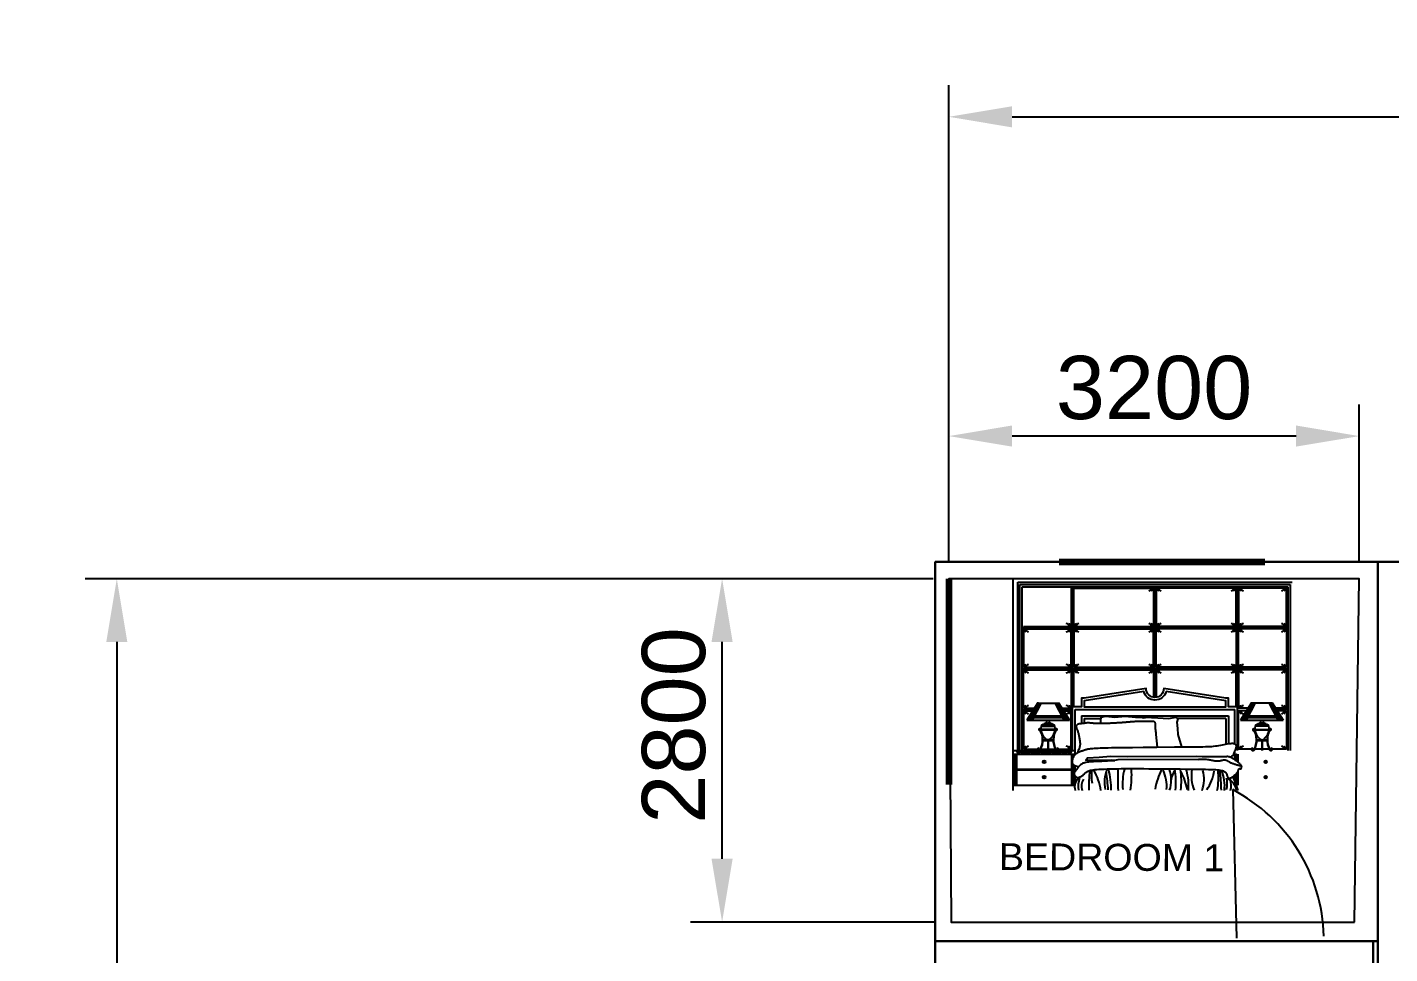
# Model space of a CAD drawing. Header units: millimetres. Extents: x -6165 to 15297, y -629 to 15029.
# Drawn here: x -6165 to 4610, y 7700 to 15029 of the extents above; entities that cross this region are included whole.
import ezdxf

# ---------------------------------------------------------------- set-up
doc = ezdxf.new("R2010")
doc.units = ezdxf.units.MM
for name, color, linetype in [('furn_dwgmodels.com', 18, 'Continuous'), ('h', 250, 'Continuous'), ('hatch', 251, 'Continuous'), ('wall', 5, 'Continuous')]:
    doc.layers.add(name, color=color, linetype=linetype)
doc.styles.get("Standard").update_dxf_attribs({"font": 'arial.ttf'})
doc.dimstyles.new('ISO-25', dxfattribs={"dimscale": 200, "dimtxt": 2.5, "dimasz": 2.5, "dimexe": 1.25, "dimexo": 0.625, "dimtad": 1, "dimtxsty": 'Standard', "dimcen": 2.5, "dimadec": 0, "dimazin": 0, "dimtfac": 1, "dimtmove": 0, "dimatfit": 3, "dimfxl": 1, "dimarcsym": 0})

# ---------------------------------------------------------------- blocks, each defined once
blk = doc.blocks.new('*D65')
at = {"color": 0, "lineweight": -2, "transparency": 16777216}
for p, q in [((998, 10667), (-920, 10667)), ((-670, 8451), (-670, 10167)), ((1016, 7951), (-920, 7951))]:
    blk.add_line(p, q, dxfattribs=at)
at = {"color": 0, "transparency": 16777216}
for points in [[(-754, 10167), (-587, 10167), (-670, 10667)], [(-754, 8451), (-587, 8451), (-670, 7951)]]:
    blk.add_solid(points, dxfattribs=at)
at = {"layer": 'Defpoints', "color": 0, "transparency": 16777216}
for p in [(-670, 10667), (1123, 10667), (1141, 7951)]:
    blk.add_point(p, dxfattribs=at)
at = {"color": 0, "transparency": 16777216, "insert": (-1051, 9506), "char_height": 500, "attachment_point": 5, "rotation": 90}
blk.add_mtext('2800', dxfattribs=at)
blk = doc.blocks.new('*D77')
at = {"color": 0, "lineweight": -2, "transparency": 16777216}
for p, q in [((1123, 10792), (1123, 12045)), ((4369, 10792), (4369, 12045)), ((3869, 11795), (1623, 11795))]:
    blk.add_line(p, q, dxfattribs=at)
at = {"color": 0, "transparency": 16777216}
for points in [[(1623, 11879), (1623, 11712), (1123, 11795)], [(3869, 11879), (3869, 11712), (4369, 11795)]]:
    blk.add_solid(points, dxfattribs=at)
at = {"layer": 'Defpoints', "color": 0, "transparency": 16777216}
for p in [(1123, 11795), (1123, 10667), (4369, 10667)]:
    blk.add_point(p, dxfattribs=at)
at = {"color": 0, "transparency": 16777216, "insert": (2746, 12176), "char_height": 500, "attachment_point": 5}
blk.add_mtext('3200', dxfattribs=at)
blk = doc.blocks.new('*D78')
at = {"color": 0, "lineweight": -2, "transparency": 16777216}
for p, q in [((1123, 10792), (1123, 14571)), ((13316, 10725), (13316, 14571)), ((1623, 14321), (12816, 14321))]:
    blk.add_line(p, q, dxfattribs=at)
at = {"color": 0, "transparency": 16777216}
for points in [[(1623, 14404), (1623, 14237), (1123, 14321)], [(12816, 14404), (12816, 14237), (13316, 14321)]]:
    blk.add_solid(points, dxfattribs=at)
at = {"layer": 'Defpoints', "color": 0, "transparency": 16777216}
for p in [(13316, 14321), (1123, 10667), (13316, 10600)]:
    blk.add_point(p, dxfattribs=at)
at = {"color": 0, "transparency": 16777216, "insert": (7220, 14701), "char_height": 500, "attachment_point": 5}
blk.add_mtext('13000', dxfattribs=at)
blk = doc.blocks.new('*D80')
at = {"color": 0, "lineweight": -2, "transparency": 16777216}
for p, q in [((998, 10667), (-5707, 10667)), ((-5457, 10167), (-5457, 1505)), ((1091, 1005), (-5707, 1005))]:
    blk.add_line(p, q, dxfattribs=at)
at = {"color": 0, "transparency": 16777216}
for points in [[(-5540, 10167), (-5374, 10167), (-5457, 10667)], [(-5540, 1505), (-5374, 1505), (-5457, 1005)]]:
    blk.add_solid(points, dxfattribs=at)
at = {"layer": 'Defpoints', "color": 0, "transparency": 16777216}
for p in [(1123, 10667), (-5457, 1005), (1216, 1005)]:
    blk.add_point(p, dxfattribs=at)
at = {"color": 0, "transparency": 16777216, "insert": (-5837, 5836), "char_height": 500, "attachment_point": 5, "rotation": 90}
blk.add_mtext('11000', dxfattribs=at)

msp = doc.modelspace()

# ---------------------------------------------------------------- hatches: boundary and pattern name
at = {"layer": 'hatch'}
h = msp.add_hatch(dxfattribs=at)
h.set_pattern_fill('ANSI37', color=0, scale=42.022846, angle=450, style=0)
h.set_pattern_definition([(135, (9271.7714, -5521.8924), (-3.71433, -3.71433), []), (225, (9271.7714, -5521.8924), (3.71433, -3.71433), [])])
h.paths.add_polyline_path([(1649.979, 9279.821), (1642.976, 9279.821), (1642.976, 9034.688), (1649.979, 9034.688)])
h = msp.add_hatch(dxfattribs=at)
h.set_pattern_fill('ANSI37', color=0, scale=42.022846, angle=360, style=0)
h.set_pattern_definition([(45, (9271.7714, -5521.8924), (-3.71433, 3.71433), []), (135, (9271.7714, -5521.8924), (-3.71433, -3.71433), [])])
h.paths.add_polyline_path([(2094.721, 9290.327), (2094.721, 9297.331), (1660.485, 9297.331), (1660.485, 9290.327)])

# ---------------------------------------------------------------- linework, layer by layer
at = {"color": 168, "lineweight": 140}
for p, q in [((1994.471, 10800), (3622.514, 10800)), ((1123.444, 10667.178), (1123.444, 9039.134))]:
    msp.add_line(p, q, dxfattribs=at)
at = {"color": 168}
msp.add_line((1123.444, 10667.178), (1140.824, 7950.762), dxfattribs=at)
at = {"color": 30}
msp.add_line((3368.24, 8998.098), (3396.561, 7822.162), dxfattribs=at)
at = {"color": 250, "lineweight": 30}
for points in [[(13300, 10800), (1015.988, 10800), (1015.988, 804.509), (13300, 804.509)], [(1015.988, 10800), (4515.988, 10800), (4515.988, 7800), (1015.988, 7800)], [(4515.988, 10800), (8515.988, 10800), (8515.988, 6300), (4515.988, 6300)], [(1015.988, 7800), (4477.836, 7800), (4477.836, 3800), (1015.988, 3800)]]:
    msp.add_lwpolyline(points, close=True, dxfattribs=at)
at = {"color": 0}
msp.add_lwpolyline([(4330.895, 7950.762), (4369.047, 10667.178), (1123.444, 10667.178), (1140.824, 7950.762)], close=True, dxfattribs=at)
at = {"color": 168}
msp.add_arc((2742.44, 7806.408), 1346.013, 1.3795942, 62.2943571, dxfattribs=at)
at = {"layer": 'furn_dwgmodels.com', "color": 0}
for p, q in [((1667.489, 10638.56), (3838.669, 10638.56)), ((1667.489, 9307.836), (1667.489, 10638.56)), ((1684.998, 10621.05), (3821.16, 10621.05)), ((1684.998, 9307.836), (1684.998, 10621.05)), ((2091.219, 10593.035), (2091.219, 10290.12)), ((2101.725, 9307.836), (2101.725, 10603.541)), ((2112.231, 10593.035), (2742.573, 10593.035)), ((2112.231, 10290.12), (2112.231, 10593.035)), ((2742.573, 10593.035), (2742.573, 10290.12)), ((2753.079, 9728.065), (2753.079, 10603.541)), ((2763.585, 10593.035), (2763.585, 10290.12)), ((3393.928, 10593.035), (2763.585, 10593.035)), ((3393.928, 10290.12), (3393.928, 10593.035)), ((3404.433, 9307.836), (3404.433, 10603.541)), ((3793.145, 10593.035), (3414.939, 10593.035)), ((3414.939, 10593.035), (3414.939, 10290.12)), ((3793.145, 10290.12), (3793.145, 10593.035)), ((3821.16, 10621.05), (3821.16, 9307.836)), ((1702.508, 10279.615), (3803.65, 10279.615)), ((1713.014, 10290.12), (2091.219, 10290.12)), ((1713.014, 10269.109), (2091.219, 10269.109)), ((1713.014, 10269.109), (1713.014, 9966.194)), ((2091.219, 9966.194), (2091.219, 10269.109)), ((2112.231, 10290.12), (2742.573, 10290.12)), ((2112.231, 10269.109), (2742.573, 10269.109)), ((2112.231, 10269.109), (2112.231, 9966.194)), ((2742.573, 9966.194), (2742.573, 10269.109)), ((3393.928, 10290.12), (2763.585, 10290.12)), ((3393.928, 10269.109), (2763.585, 10269.109)), ((2763.585, 9966.194), (2763.585, 10269.109)), ((3393.928, 10269.109), (3393.928, 9966.194)), ((3793.145, 10290.12), (3414.939, 10290.12)), ((3793.145, 10269.109), (3414.939, 10269.109)), ((3414.939, 9966.194), (3414.939, 10269.109)), ((3793.145, 10269.109), (3793.145, 9966.194)), ((1702.508, 9955.689), (3803.65, 9955.689)), ((1713.014, 9966.194), (2091.219, 9966.194)), ((1713.014, 9945.183), (2091.219, 9945.183)), ((1713.014, 9642.268), (1713.014, 9945.183)), ((2091.219, 9945.183), (2091.219, 9642.268)), ((2112.231, 9966.194), (2742.573, 9966.194)), ((2112.231, 9652.774), (2112.231, 9945.183)), ((2112.231, 9945.183), (2742.573, 9945.183)), ((2742.573, 9945.183), (2742.573, 9728.857)), ((3393.928, 9966.194), (2763.585, 9966.194)), ((2763.585, 9945.183), (2763.585, 9728.857)), ((3393.928, 9945.183), (2763.585, 9945.183)), ((3393.928, 9652.774), (3393.928, 9945.183)), ((3793.145, 9966.194), (3414.939, 9966.194)), ((3793.145, 9945.183), (3414.939, 9945.183)), ((3414.939, 9945.183), (3414.939, 9642.268)), ((3793.145, 9642.268), (3793.145, 9945.183)), ((1702.508, 9631.762), (1792.999, 9631.762)), ((1713.014, 9642.268), (1799.694, 9642.268)), ((1713.014, 9621.257), (1713.014, 9318.342)), ((1713.014, 9621.257), (1786.305, 9621.257)), ((1826.091, 9683.691), (1739.197, 9547.335)), ((1830.075, 9683.691), (1743.182, 9547.335)), ((1830.941, 9683.691), (1744.048, 9547.335)), ((1834.175, 9683.691), (1747.282, 9547.335)), ((1838.468, 9683.691), (1754.194, 9547.335)), ((1843.845, 9683.691), (1763.417, 9547.335)), ((1851.874, 9683.691), (1781.932, 9547.335)), ((1825.222, 9682.327), (1990.768, 9682.327)), ((1961.089, 9683.691), (2031.031, 9547.335)), ((1969.117, 9683.691), (2049.545, 9547.335)), ((1974.495, 9683.691), (2058.768, 9547.335)), ((1978.787, 9683.691), (2065.681, 9547.335)), ((1984.446, 9683.691), (2071.34, 9547.335)), ((1986.872, 9683.691), (2073.765, 9547.335)), ((1988.489, 9683.691), (2075.615, 9546.968)), ((1990.768, 9683.691), (2077.661, 9547.335)), ((2017.165, 9642.268), (2091.219, 9642.268)), ((2023.86, 9631.762), (2101.725, 9631.762)), ((2030.554, 9621.257), (2091.219, 9621.257)), ((2091.219, 9318.342), (2091.219, 9621.257)), ((2122.736, 9631.762), (3383.422, 9631.762)), ((3488.993, 9642.268), (3414.939, 9642.268)), ((3414.939, 9318.342), (3414.939, 9621.257)), ((3475.604, 9621.257), (3414.939, 9621.257)), ((3515.39, 9683.691), (3428.497, 9547.335)), ((3517.67, 9683.691), (3430.543, 9546.968)), ((3519.287, 9683.691), (3432.393, 9547.335)), ((3521.712, 9683.691), (3434.819, 9547.335)), ((3524.137, 9683.691), (3437.244, 9547.335)), ((3527.371, 9683.691), (3440.478, 9547.335)), ((3531.664, 9683.691), (3447.39, 9547.335)), ((3537.041, 9683.691), (3456.613, 9547.335)), ((3545.07, 9683.691), (3475.128, 9547.335)), ((3515.39, 9683.691), (3680.067, 9683.691)), ((3654.284, 9683.691), (3724.226, 9547.335)), ((3662.313, 9683.691), (3742.741, 9547.335)), ((3667.69, 9683.691), (3751.964, 9547.335)), ((3671.983, 9683.691), (3758.876, 9547.335)), ((3675.217, 9683.691), (3762.11, 9547.335)), ((3676.083, 9683.691), (3762.976, 9547.335)), ((3677.642, 9683.691), (3764.535, 9547.335)), ((3680.067, 9683.691), (3766.961, 9547.335)), ((3793.145, 9642.268), (3706.464, 9642.268)), ((3803.65, 9631.762), (3713.159, 9631.762)), ((3793.145, 9621.257), (3719.854, 9621.257)), ((3793.145, 9621.257), (3793.145, 9318.342)), ((1739.197, 9547.335), (2077.661, 9547.335)), ((1743.243, 9548.698), (2076.793, 9548.698)), ((1752.231, 9567.788), (2064.627, 9567.788)), ((1754.274, 9570.994), (1772.463, 9570.994)), ((1760.921, 9581.424), (2055.938, 9581.424)), ((1772.463, 9570.994), (1772.463, 9581.424)), ((1798.03, 9570.994), (1823.596, 9570.994)), ((1798.03, 9567.788), (1798.03, 9570.994)), ((1823.596, 9570.994), (1823.596, 9581.424)), ((1849.163, 9570.994), (1874.73, 9570.994)), ((1849.163, 9567.788), (1849.163, 9570.994)), ((1852.77, 9501.216), (1961.663, 9501.216)), ((1869.604, 9512.587), (1944.829, 9512.587)), ((1874.73, 9570.994), (1874.73, 9581.424)), ((1884.119, 9521.587), (1907.217, 9521.45)), ((1893.701, 9524.969), (1907.217, 9524.859)), ((1900.297, 9570.994), (1914.137, 9570.994)), ((1900.297, 9567.788), (1900.297, 9570.994)), ((1920.733, 9524.969), (1907.217, 9524.859)), ((1930.315, 9521.587), (1907.217, 9521.45)), ((2171.763, 9582.736), (3334.395, 9582.736)), ((2171.763, 9582.736), (2171.763, 9520.204)), ((3334.395, 9582.736), (3334.395, 9362.254)), ((3428.497, 9547.335), (3766.961, 9547.335)), ((3429.366, 9548.698), (3762.916, 9548.698)), ((3441.531, 9567.788), (3753.927, 9567.788)), ((3450.22, 9581.424), (3745.237, 9581.424)), ((3653.388, 9501.216), (3544.495, 9501.216)), ((3561.329, 9512.587), (3636.554, 9512.587)), ((3575.843, 9521.587), (3598.941, 9521.45)), ((3585.425, 9524.969), (3598.941, 9524.859)), ((3612.457, 9524.969), (3598.941, 9524.859)), ((3622.04, 9521.587), (3598.941, 9521.45)), ((3605.862, 9567.788), (3605.862, 9570.994)), ((3631.428, 9570.994), (3631.428, 9581.424)), ((3656.995, 9570.994), (3631.428, 9570.994)), ((3656.995, 9567.788), (3656.995, 9570.994)), ((3682.562, 9570.994), (3682.562, 9581.424)), ((3708.129, 9570.994), (3682.562, 9570.994)), ((3708.129, 9567.788), (3708.129, 9570.994)), ((3733.695, 9570.994), (3733.695, 9581.424)), ((3751.884, 9570.994), (3733.695, 9570.994)), ((1840.121, 9470.83), (1840.445, 9467.436)), ((1969.223, 9474.635), (1845.444, 9474.635)), ((1847.304, 9471.226), (1967.363, 9471.226)), ((1866.932, 9387.664), (1947.736, 9387.664)), ((1947.68, 9391.073), (1866.988, 9391.073)), ((1905.58, 9390.734), (1905.58, 9307.836)), ((1908.989, 9390.807), (1908.989, 9307.836)), ((1974.546, 9470.83), (1974.222, 9467.436)), ((3531.612, 9470.83), (3531.936, 9467.436)), ((3536.935, 9474.635), (3660.714, 9474.635)), ((3538.795, 9471.226), (3658.854, 9471.226)), ((3558.423, 9387.664), (3639.226, 9387.664)), ((3558.478, 9391.073), (3639.171, 9391.073)), ((3597.169, 9390.807), (3597.169, 9307.836)), ((3600.578, 9390.734), (3600.578, 9307.836)), ((3666.037, 9470.83), (3665.713, 9467.436)), ((1713.014, 9318.342), (1822.694, 9318.342)), ((1826.01, 9318.342), (1846.203, 9318.342)), ((1833.857, 9324.817), (1832.485, 9321.696)), ((1849.999, 9318.342), (1905.58, 9318.342)), ((1908.989, 9318.342), (1964.434, 9318.342)), ((1968.231, 9318.342), (1988.424, 9318.342)), ((1980.811, 9324.817), (1982.183, 9321.696)), ((1991.74, 9318.342), (2091.219, 9318.342)), ((2105.227, 9275.985), (2109.063, 9279.821)), ((2105.227, 9276.011), (2112.231, 9269.007)), ((2105.227, 9268.556), (2112.231, 9275.56)), ((2105.227, 9268.583), (2112.231, 9261.579)), ((2105.227, 9261.128), (2112.231, 9268.132)), ((2108.846, 9279.821), (2112.231, 9276.436)), ((3397.313, 9279.821), (3393.928, 9276.436)), ((3400.931, 9276.011), (3393.928, 9269.007)), ((3400.931, 9268.556), (3393.928, 9275.56)), ((3400.931, 9268.583), (3393.928, 9261.579)), ((3400.931, 9261.128), (3393.928, 9268.132)), ((3400.931, 9275.985), (3397.095, 9279.821)), ((3514.419, 9318.342), (3414.939, 9318.342)), ((3537.928, 9318.342), (3517.734, 9318.342)), ((3525.347, 9324.817), (3523.975, 9321.696)), ((3597.169, 9318.342), (3541.724, 9318.342)), ((3656.159, 9318.342), (3600.578, 9318.342)), ((3680.149, 9318.342), (3659.955, 9318.342)), ((3672.302, 9324.817), (3673.674, 9321.696)), ((3793.145, 9318.342), (3683.464, 9318.342)), ((1660.485, 9160.756), (2094.721, 9160.756)), ((2105.227, 9261.154), (2109.911, 9256.47)), ((2105.227, 9253.699), (2112.231, 9260.703)), ((2105.227, 9253.725), (2107.464, 9251.488)), ((2105.227, 9194.27), (2107.784, 9196.826)), ((2105.227, 9194.296), (2112.231, 9187.292)), ((2105.227, 9186.841), (2111.485, 9193.099)), ((2105.227, 9186.867), (2112.231, 9179.863)), ((2105.227, 9179.412), (2112.231, 9186.416)), ((2105.227, 9179.439), (2112.231, 9172.435)), ((2105.227, 9171.984), (2112.231, 9178.988)), ((2105.227, 9172.01), (2112.231, 9165.006)), ((2105.227, 9164.555), (2112.231, 9171.559)), ((2105.227, 9164.581), (2112.231, 9157.577)), ((2105.227, 9157.127), (2112.231, 9164.13)), ((3400.931, 9261.154), (3393.928, 9254.15)), ((3400.931, 9253.699), (3393.928, 9260.703)), ((3400.931, 9253.725), (3393.928, 9246.721)), ((3400.931, 9246.27), (3393.928, 9253.274)), ((3400.931, 9246.297), (3393.928, 9239.293)), ((3400.931, 9238.842), (3393.928, 9245.846)), ((3400.931, 9238.868), (3393.928, 9231.864)), ((3400.931, 9231.413), (3393.928, 9238.417)), ((1660.485, 9153.753), (2094.721, 9153.753)), ((2105.227, 9157.153), (2112.231, 9150.149)), ((2105.227, 9149.698), (2112.231, 9156.702)), ((2105.227, 9149.724), (2112.231, 9142.72)), ((2105.227, 9142.269), (2112.231, 9149.273)), ((2105.227, 9142.295), (2112.231, 9135.292)), ((2105.227, 9134.841), (2112.231, 9141.844)), ((2105.227, 9134.867), (2112.231, 9127.863)), ((2105.227, 9127.412), (2112.231, 9134.416)), ((2105.227, 9127.438), (2112.231, 9120.434)), ((2105.227, 9119.983), (2112.231, 9126.987)), ((2105.227, 9120.009), (2112.231, 9113.006)), ((2105.227, 9112.555), (2112.231, 9119.558)), ((2105.227, 9112.581), (2112.231, 9105.577)), ((2105.227, 9105.126), (2112.231, 9112.13)), ((2105.227, 9105.152), (2112.231, 9098.148)), ((2105.227, 9097.697), (2112.231, 9104.701)), ((2105.227, 9097.723), (2112.231, 9090.72)), ((2105.227, 9090.269), (2112.231, 9097.272)), ((2105.227, 9090.295), (2112.231, 9083.291)), ((2105.227, 9082.84), (2112.231, 9089.844)), ((2105.227, 9082.866), (2112.231, 9075.862)), ((2105.227, 9075.411), (2112.231, 9082.415)), ((2105.227, 9075.437), (2112.231, 9068.434)), ((2105.227, 9067.983), (2112.231, 9074.986)), ((2105.227, 9068.009), (2112.231, 9061.005)), ((2105.227, 9060.554), (2112.231, 9067.558)), ((2105.227, 9060.58), (2112.231, 9053.576)), ((2105.227, 9053.125), (2112.231, 9060.129)), ((2105.227, 9053.151), (2112.231, 9046.148)), ((2105.227, 9045.697), (2112.231, 9052.7)), ((3400.931, 9127.438), (3393.928, 9120.434)), ((3400.931, 9120.009), (3393.928, 9113.006)), ((3400.931, 9112.555), (3393.928, 9119.558)), ((3400.931, 9112.581), (3393.928, 9105.577)), ((3400.931, 9105.126), (3393.928, 9112.13)), ((3400.931, 9105.152), (3393.928, 9098.148)), ((3400.931, 9097.697), (3393.928, 9104.701)), ((3400.931, 9097.723), (3393.928, 9090.72)), ((3400.931, 9090.269), (3393.928, 9097.272)), ((3400.931, 9090.295), (3393.928, 9083.291)), ((3400.931, 9082.84), (3393.928, 9089.844)), ((3400.931, 9082.866), (3393.928, 9075.862)), ((3400.931, 9075.411), (3393.928, 9082.415)), ((3400.931, 9075.437), (3393.928, 9068.434)), ((3400.931, 9067.983), (3393.928, 9074.986)), ((3400.931, 9068.009), (3393.928, 9061.005)), ((3400.931, 9060.554), (3393.928, 9067.558)), ((3400.931, 9060.58), (3393.928, 9053.576)), ((3400.931, 9053.125), (3393.928, 9060.129)), ((3400.931, 9045.697), (3393.928, 9052.7)), ((3400.931, 9053.151), (3394.586, 9046.806)), ((3400.931, 9119.983), (3396.13, 9124.784)), ((2105.227, 9045.723), (2110.488, 9040.462)), ((2105.227, 9038.268), (2112.231, 9045.272)), ((2105.227, 9038.294), (2108.505, 9035.016)), ((3400.931, 9038.268), (3395.44, 9043.76)), ((3400.931, 9045.723), (3396.212, 9041.003)), ((3400.931, 9038.294), (3397.838, 9035.201))]:
    msp.add_line(p, q, dxfattribs=at)
for points in [[(2122.736, 9276.296), (2122.736, 9631.762)], [(3383.422, 9361.431), (3383.422, 9631.762)], [(2772.453, 9334.201), (2763.185, 9434.868), (2762.296, 9443.108), (2761.387, 9450.688), (2760.496, 9457.721), (2759.662, 9464.32), (2758.925, 9470.598), (2758.323, 9476.667), (2757.895, 9482.64), (2757.661, 9488.597), (2757.57, 9494.491), (2757.547, 9500.241), (2757.523, 9505.768), (2757.425, 9510.992), (2757.182, 9515.834), (2756.721, 9520.212), (2755.971, 9524.048), (2754.869, 9527.285), (2753.386, 9529.956), (2751.502, 9532.119), (2749.195, 9533.832), (2746.446, 9535.152), (2743.233, 9536.136), (2739.537, 9536.842), (2735.337, 9537.327), (2730.634, 9537.643), (2725.517, 9537.824), (2720.097, 9537.898), (2714.484, 9537.895), (2708.789, 9537.842), (2703.123, 9537.769), (2697.597, 9537.704), (2692.32, 9537.676), (2687.369, 9537.706), (2682.68, 9537.785), (2678.156, 9537.897), (2673.697, 9538.026), (2669.205, 9538.154), (2664.582, 9538.266), (2659.729, 9538.345), (2654.549, 9538.375), (2648.969, 9538.343), (2643.024, 9538.249), (2636.776, 9538.099), (2630.286, 9537.895), (2623.616, 9537.641), (2616.827, 9537.343), (2609.981, 9537.004), (2603.138, 9536.628), (2596.357, 9536.22), (2589.679, 9535.787), (2583.14, 9535.338), (2576.777, 9534.881), (2570.628, 9534.423), (2564.728, 9533.974), (2559.115, 9533.542), (2553.826, 9533.133), (2548.879, 9532.755), (2544.214, 9532.402), (2539.754, 9532.065), (2535.421, 9531.736), (2531.138, 9531.407), (2526.826, 9531.07), (2522.407, 9530.716), (2517.804, 9530.338), (2512.948, 9529.929), (2507.809, 9529.492), (2502.367, 9529.03), (2496.601, 9528.547), (2490.491, 9528.048), (2484.016, 9527.537), (2477.156, 9527.018), (2469.89, 9526.494), (2462.217, 9525.971), (2454.207, 9525.457), (2445.951, 9524.959), (2437.54, 9524.485), (2429.063, 9524.044), (2420.611, 9523.644), (2412.273, 9523.293), (2404.141, 9523), (2396.284, 9522.769), (2388.698, 9522.596), (2381.358, 9522.472), (2374.239, 9522.388), (2367.316, 9522.338), (2360.566, 9522.312), (2353.964, 9522.302), (2347.484, 9522.301), (2298.871, 9522.301), (2293.136, 9522.303), (2287.483, 9522.317), (2281.928, 9522.356), (2276.488, 9522.432), (2271.18, 9522.557), (2266.018, 9522.743), (2261.021, 9523.003), (2256.204, 9523.349), (2251.577, 9523.785), (2247.122, 9524.277), (2242.814, 9524.787), (2238.63, 9525.271), (2234.544, 9525.69), (2230.531, 9526.003), (2226.568, 9526.168), (2222.63, 9526.145), (2218.692, 9525.907), (2214.739, 9525.484), (2210.752, 9524.922), (2206.717, 9524.267), (2202.616, 9523.562), (2198.433, 9522.852), (2194.151, 9522.184), (2189.755, 9521.602), (2185.236, 9521.136), (2180.618, 9520.756), (2175.935, 9520.417), (2171.219, 9520.073), (2166.503, 9519.681), (2161.82, 9519.194), (2157.202, 9518.568), (2152.683, 9517.758), (2148.305, 9516.721), (2144.153, 9515.421), (2140.32, 9513.827), (2136.902, 9511.905), (2133.991, 9509.623), (2131.683, 9506.948), (2130.072, 9503.846), (2129.251, 9500.287), (2129.276, 9496.25), (2130.044, 9491.78), (2131.409, 9486.933), (2133.229, 9481.767), (2135.361, 9476.338), (2137.661, 9470.705), (2139.986, 9464.924), (2142.191, 9459.053), (2144.165, 9453.135), (2145.918, 9447.151), (2147.491, 9441.068), (2148.924, 9434.855), (2150.258, 9428.478), (2151.536, 9421.904), (2152.797, 9415.101), (2154.082, 9408.036), (2155.413, 9400.697), (2156.727, 9393.157), (2157.943, 9385.511), (2158.978, 9377.853), (2159.752, 9370.277), (2160.181, 9362.877), (2160.183, 9355.747), (2159.678, 9348.981), (2158.608, 9342.612), (2157.022, 9336.423), (2154.993, 9330.136), (2152.596, 9323.472), (2149.903, 9316.153), (2146.989, 9307.901), (2143.928, 9298.436), (2142.389, 9293.059)], [(2327.13, 9522.301), (2325.451, 9539.074), (2327.549, 9572.62), (2363.222, 9578.909), (2434.567, 9572.62), (2518.503, 9578.909), (2598.242, 9572.62), (2640.21, 9570.523), (2663.292, 9566.33), (2694.768, 9572.62), (2726.244, 9568.426), (2776.605, 9566.33), (2860.541, 9562.137), (2904.607, 9568.426), (2919.296, 9572.62), (2933.985, 9557.943), (2925.591, 9532.784), (2931.886, 9482.465), (2933.985, 9434.243), (2963.363, 9336.398)], [(2149.186, 9178.457), (2137.557, 9180.503), (2127.765, 9183.425), (2119.677, 9187.118), (2113.164, 9191.473), (2108.092, 9196.386), (2104.333, 9201.749), (2101.754, 9207.456), (2100.223, 9213.4), (2099.616, 9219.483), (2099.819, 9225.636), (2100.728, 9231.797), (2102.234, 9237.904), (2104.233, 9243.897), (2106.617, 9249.714), (2109.28, 9255.294), (2112.114, 9260.574), (2115.034, 9265.506), (2118.032, 9270.085), (2121.121, 9274.321), (2124.311, 9278.221), (2127.617, 9281.793), (2131.049, 9285.045), (2134.621, 9287.987), (2138.344, 9290.626), (2142.227, 9292.975), (2146.257, 9295.07), (2150.418, 9296.952), (2154.694, 9298.663), (2159.069, 9300.242), (2163.525, 9301.731), (2168.047, 9303.171), (2172.618, 9304.603), (2177.223, 9306.059), (2181.848, 9307.535), (2186.481, 9309.019), (2191.11, 9310.5), (2195.723, 9311.964), (2200.307, 9313.399), (2204.85, 9314.793), (2209.34, 9316.134), (2213.804, 9317.413), (2218.427, 9318.629), (2223.436, 9319.789), (2229.056, 9320.895), (2235.512, 9321.953), (2243.029, 9322.965), (2251.833, 9323.936), (2262.149, 9324.87), (2274.169, 9325.77), (2287.942, 9326.628), (2303.486, 9327.438), (2320.817, 9328.19), (2339.951, 9328.876), (2360.905, 9329.489), (2383.695, 9330.02), (2408.337, 9330.461), (2435.643, 9330.819), (2469.601, 9331.165), (2514.993, 9331.585), (2576.602, 9332.165), (2659.212, 9332.99), (2767.605, 9334.147), (2906.564, 9335.721), (3080.872, 9337.799)], [(3080.872, 9337.799), (3107.459, 9337.854), (3130.87, 9338.042), (3151.573, 9338.398), (3170.032, 9338.957), (3186.712, 9339.753), (3202.079, 9340.821), (3216.597, 9342.197), (3230.733, 9343.914), (3244.849, 9345.985), (3258.911, 9348.329), (3272.779, 9350.84), (3286.318, 9353.415), (3299.39, 9355.948), (3311.857, 9358.337), (3323.582, 9360.475), (3334.428, 9362.26), (3344.286, 9363.601), (3353.155, 9364.471), (3361.066, 9364.858), (3368.046, 9364.749), (3374.125, 9364.133), (3379.33, 9362.997), (3383.692, 9361.328), (3387.238, 9359.115), (3390.001, 9356.358), (3392.036, 9353.114), (3393.398, 9349.453), (3394.145, 9345.443), (3394.335, 9341.155), (3394.025, 9336.658), (3393.272, 9332.022), (3392.134, 9327.316), (3390.671, 9322.601), (3388.956, 9317.898), (3387.065, 9313.219), (3385.074, 9308.578), (3383.058, 9303.985), (3381.093, 9299.454), (3379.255, 9294.997), (3377.62, 9290.626), (3376.215, 9286.348), (3374.869, 9282.157), (3373.363, 9278.04), (3371.478, 9273.984), (3368.995, 9269.977), (3365.694, 9266.007), (3361.356, 9262.061), (3355.762, 9258.128)], [(2436.666, 9226.679), (2378.381, 9223.857), (2331.577, 9221.598), (2294.748, 9219.778), (2266.39, 9218.271), (2245, 9216.952), (2229.072, 9215.696), (2217.104, 9214.379), (2207.591, 9212.876), (2199.263, 9211.082), (2191.782, 9208.97), (2185.048, 9206.534), (2178.957, 9203.769), (2173.407, 9200.668), (2168.296, 9197.225), (2163.52, 9193.434), (2158.978, 9189.289), (2154.586, 9184.801), (2150.328, 9180.046), (2146.21, 9175.119), (2142.235, 9170.114), (2138.408, 9165.126), (2134.732, 9160.248), (2131.212, 9155.575), (2127.852, 9151.201), (2124.667, 9147.193), (2121.716, 9143.508), (2119.067, 9140.077), (2116.792, 9136.83), (2114.959, 9133.698), (2113.639, 9130.612), (2112.901, 9127.5), (2112.814, 9124.294), (2113.42, 9120.95), (2114.65, 9117.519), (2116.404, 9114.08), (2118.584, 9110.71), (2121.093, 9107.488), (2123.83, 9104.491), (2126.699, 9101.797), (2129.601, 9099.485), (2132.461, 9097.616), (2135.3, 9096.198), (2138.165, 9095.222), (2141.098, 9094.68), (2144.147, 9094.564), (2147.355, 9094.865), (2150.769, 9095.577), (2154.432, 9096.689), (2158.371, 9098.19), (2162.53, 9100.047), (2166.838, 9102.223), (2171.219, 9104.682), (2175.6, 9107.387), (2179.908, 9110.301), (2184.068, 9113.386), (2188.006, 9116.607), (2191.68, 9119.925), (2195.165, 9123.301), (2198.568, 9126.693), (2201.996, 9130.06), (2205.554, 9133.362), (2209.351, 9136.557), (2213.492, 9139.605), (2218.083, 9142.465), (2223.249, 9145.104), (2229.182, 9147.526), (2236.09, 9149.744), (2244.182, 9151.769), (2253.668, 9153.614), (2264.756, 9155.29), (2277.656, 9156.812), (2292.576, 9158.19), (2309.682, 9159.434), (2328.959, 9160.548), (2350.352, 9161.531), (2373.801, 9162.383), (2399.251, 9163.104), (2426.644, 9163.693), (2455.922, 9164.152), (2487.027, 9164.479), (2519.888, 9164.678), (2554.372, 9164.758), (2590.332, 9164.731), (2627.62, 9164.61), (2666.087, 9164.408), (2705.588, 9164.135), (2745.974, 9163.806), (2787.097, 9163.431), (2828.756, 9163.023), (2870.525, 9162.59), (2911.925, 9162.141), (2952.477, 9161.684), (2991.701, 9161.227), (3029.117, 9160.778), (3064.247, 9160.345), (3096.61, 9159.937), (3125.844, 9159.553), (3152.048, 9159.161), (3175.441, 9158.721), (3196.24, 9158.19), (3214.662, 9157.528), (3230.924, 9156.694), (3245.243, 9155.647), (3257.837, 9154.346), (3268.904, 9152.754), (3278.569, 9150.846), (3286.94, 9148.603), (3294.122, 9146.003), (3300.221, 9143.027), (3305.346, 9139.653), (3309.601, 9135.862), (3313.095, 9131.633), (3315.937, 9126.975), (3318.264, 9122.023), (3320.213, 9116.94), (3321.925, 9111.889), (3323.539, 9107.036), (3325.193, 9102.542), (3327.028, 9098.573), (3329.182, 9095.291), (3331.763, 9092.825), (3334.745, 9091.153), (3338.072, 9090.218), (3341.685, 9089.962), (3345.528, 9090.33), (3349.543, 9091.262), (3353.673, 9092.702), (3357.86, 9094.592), (3362.052, 9096.874), (3366.216, 9099.479), (3370.321, 9102.338), (3374.341, 9105.381), (3378.246, 9108.539), (3382.008, 9111.742), (3385.598, 9114.92), (3388.986, 9118.005), (3392.15, 9120.941), (3395.085, 9123.743), (3397.79, 9126.438), (3400.265, 9129.055), (3402.511, 9131.624), (3404.528, 9134.171), (3406.315, 9136.727), (3407.872, 9139.32), (3409.206, 9141.967), (3410.347, 9144.638), (3411.333, 9147.293), (3412.2, 9149.891), (3412.985, 9152.39), (3413.724, 9154.75), (3414.456, 9156.93), (3415.216, 9158.888), (3416.039, 9160.589), (3416.946, 9162.012), (3417.955, 9163.139), (3419.085, 9163.955), (3420.355, 9164.444), (3421.782, 9164.589), (3423.385, 9164.373), (3425.184, 9163.781), (3427.177, 9162.876), (3429.296, 9162.044), (3431.451, 9161.754), (3433.555, 9162.47), (3435.52, 9164.661), (3437.258, 9168.793), (3438.679, 9175.332), (3439.698, 9184.747)], [(3100.424, 9235.798), (2459.748, 9232.969), (2432.469, 9228.775), (2407.288, 9230.872), (2329.648, 9228.775), (2220.531, 9230.872), (2205.843, 9230.872), (2218.433, 9249.742), (2310.762, 9256.031), (2400.993, 9262.321), (2537.389, 9260.225), (3078.774, 9262.321)], [(3078.774, 9262.321), (3126.662, 9261.631), (3166.986, 9261.12), (3200.543, 9260.773), (3228.131, 9260.574), (3250.547, 9260.506), (3268.588, 9260.552), (3283.051, 9260.697), (3294.734, 9260.924), (3304.347, 9261.208), (3312.267, 9261.497), (3318.78, 9261.728), (3324.177, 9261.841), (3328.745, 9261.773), (3332.775, 9261.464), (3336.555, 9260.852), (3340.374, 9259.875), (3344.47, 9258.484), (3348.882, 9256.67), (3353.597, 9254.439), (3358.603, 9251.795), (3363.888, 9248.74), (3369.44, 9245.281), (3375.245, 9241.42), (3381.292, 9237.162), (3387.549, 9232.53), (3393.904, 9227.623), (3400.227, 9222.561), (3406.386, 9217.463), (3412.249, 9212.446), (3417.686, 9207.629), (3422.566, 9203.132), (3426.757, 9199.074), (3430.155, 9195.548), (3432.758, 9192.56), (3434.59, 9190.087), (3435.676, 9188.11), (3436.04, 9186.608), (3435.708, 9185.56), (3434.704, 9184.947), (3433.053, 9184.747), (3430.782, 9184.935), (3427.938, 9185.467), (3424.569, 9186.295), (3420.725, 9187.367), (3416.454, 9188.637), (3411.806, 9190.054), (3406.831, 9191.569), (3401.577, 9193.133), (3396.098, 9194.708), (3390.467, 9196.294), (3384.763, 9197.906), (3379.063, 9199.554), (3373.444, 9201.251), (3367.986, 9203.01), (3362.765, 9204.843), (3357.86, 9206.761), (3353.327, 9208.771), (3349.133, 9210.851), (3345.227, 9212.971), (3341.554, 9215.104), (3338.061, 9217.22), (3334.696, 9219.292), (3331.404, 9221.289), (3328.133, 9223.185), (3324.837, 9224.949), (3321.504, 9226.553), (3318.131, 9227.969), (3314.712, 9229.169), (3311.244, 9230.122), (3307.723, 9230.801), (3304.144, 9231.177), (3300.504, 9231.222), (3296.794, 9230.922), (3292.99, 9230.332), (3289.063, 9229.52), (3284.985, 9228.557), (3280.726, 9227.512), (3276.258, 9226.455), (3271.552, 9225.455), (3266.58, 9224.582), (3261.324, 9223.896), (3255.809, 9223.414), (3250.074, 9223.145), (3244.154, 9223.097), (3238.086, 9223.279), (3231.907, 9223.698), (3225.655, 9224.363), (3219.366, 9225.281), (3213.057, 9226.449), (3206.661, 9227.806), (3200.093, 9229.283), (3193.268, 9230.807), (3186.097, 9232.306), (3178.497, 9233.709), (3170.38, 9234.944), (3161.66, 9235.939), (3152.322, 9236.639), (3142.627, 9237.055), (3132.908, 9237.213), (3123.496, 9237.14), (3114.723, 9236.862), (3106.922, 9236.406), (3100.424, 9235.798), (3095.561, 9235.065)], [(3409.758, 8992.665), (3393.533, 9050.564), (3369.222, 9101.573)]]:
    msp.add_lwpolyline(points, dxfattribs=at)
for points in [[(1923.98, 9547.373, 0.414467272), (1919.79, 9525.043, 0.414467272)], [(3582.178, 9547.373, -0.414467272), (3586.368, 9525.043, -0.414467272)]]:
    msp.add_lwpolyline(points, format="xyb", dxfattribs=at)
for centre, radius in [((1877.603, 9218.54), 10.84), ((1877.603, 9218.54), 3.836), ((3628.555, 9218.54), 10.84), ((3628.555, 9218.54), 3.836), ((1877.603, 9095.969), 10.84), ((1877.603, 9095.969), 3.836), ((3628.555, 9095.969), 10.84), ((3628.555, 9095.969), 3.836)]:
    msp.add_circle(centre, radius, dxfattribs=at)
for centre, radius, start, end in [((2697.666, 10597.723), 28.165, 281.7342176, 350.4188483), ((2718.663, 10595.588), 22.117, 274.3846628, 353.3726082), ((2787.495, 10595.588), 22.117, 186.6273918, 265.6153372), ((2808.492, 10597.723), 28.165, 189.5811517, 258.2657824), ((3349.02, 10597.723), 28.165, 281.7342176, 350.4188483), ((3370.018, 10595.588), 22.117, 274.3846628, 353.3726082), ((3438.849, 10595.588), 22.117, 186.6273918, 265.6153372), ((3459.847, 10597.723), 28.165, 189.5811517, 258.2657824), ((3748.237, 10597.723), 28.165, 281.7342176, 350.4188483), ((3769.235, 10595.588), 22.117, 274.3846628, 353.3726082), ((1736.924, 10271.662), 22.117, 186.6273918, 265.6153372), ((1757.921, 10273.797), 28.165, 189.5811517, 258.2657824), ((2046.312, 10285.433), 28.165, 9.5811517, 78.2657824), ((2046.312, 10273.797), 28.165, 281.7342176, 350.4188483), ((2067.309, 10287.568), 22.117, 6.6273918, 85.6153372), ((2067.309, 10271.662), 22.117, 274.3846628, 353.3726082), ((2136.141, 10287.568), 22.117, 94.3846628, 173.3726082), ((2136.141, 10271.662), 22.117, 186.6273918, 265.6153372), ((2157.138, 10285.433), 28.165, 101.7342176, 170.4188483), ((2157.138, 10273.797), 28.165, 189.5811517, 258.2657824), ((2697.666, 10285.433), 28.165, 9.5811517, 78.2657824), ((2697.666, 10273.797), 28.165, 281.7342176, 350.4188483), ((2718.663, 10287.568), 22.117, 6.6273918, 85.6153372), ((2718.663, 10271.662), 22.117, 274.3846628, 353.3726082), ((2787.495, 10287.568), 22.117, 94.3846628, 173.3726082), ((2787.495, 10271.662), 22.117, 186.6273918, 265.6153372), ((2808.492, 10285.433), 28.165, 101.7342176, 170.4188483), ((2808.492, 10273.797), 28.165, 189.5811517, 258.2657824), ((3349.02, 10285.433), 28.165, 9.5811517, 78.2657824), ((3349.02, 10273.797), 28.165, 281.7342176, 350.4188483), ((3370.018, 10287.568), 22.117, 6.6273918, 85.6153372), ((3370.018, 10271.662), 22.117, 274.3846628, 353.3726082), ((3438.849, 10287.568), 22.117, 94.3846628, 173.3726082), ((3438.849, 10271.662), 22.117, 186.6273918, 265.6153372), ((3459.847, 10285.433), 28.165, 101.7342176, 170.4188483), ((3459.847, 10273.797), 28.165, 189.5811517, 258.2657824), ((3748.237, 10285.433), 28.165, 9.5811517, 78.2657824), ((3748.237, 10273.797), 28.165, 281.7342176, 350.4188483), ((3769.235, 10287.568), 22.117, 6.6273918, 85.6153372), ((3769.235, 10271.662), 22.117, 274.3846628, 353.3726082), ((1736.924, 9963.642), 22.117, 94.3846628, 173.3726082), ((1736.924, 9947.735), 22.117, 186.6273918, 265.6153372), ((1757.921, 9961.506), 28.165, 101.7342176, 170.4188483), ((1757.921, 9949.871), 28.165, 189.5811517, 258.2657824), ((2046.312, 9961.506), 28.165, 9.5811517, 78.2657824), ((2046.312, 9949.871), 28.165, 281.7342176, 350.4188483), ((2067.309, 9963.642), 22.117, 6.6273918, 85.6153372), ((2067.309, 9947.735), 22.117, 274.3846628, 353.3726082), ((2136.141, 9963.642), 22.117, 94.3846628, 173.3726082), ((2136.141, 9947.735), 22.117, 186.6273918, 265.6153372), ((2157.138, 9961.506), 28.165, 101.7342176, 170.4188483), ((2157.138, 9949.871), 28.165, 189.5811517, 258.2657824), ((2697.666, 9961.506), 28.165, 9.5811517, 78.2657824), ((2697.666, 9949.871), 28.165, 281.7342176, 350.4188483), ((2718.663, 9963.642), 22.117, 6.6273918, 85.6153372), ((2718.663, 9947.735), 22.117, 274.3846628, 353.3726082), ((2787.495, 9963.642), 22.117, 94.3846628, 173.3726082), ((2787.495, 9947.735), 22.117, 186.6273918, 265.6153372), ((2808.492, 9961.506), 28.165, 101.7342176, 170.4188483), ((2808.492, 9949.871), 28.165, 189.5811517, 258.2657824), ((3349.02, 9961.506), 28.165, 9.5811517, 78.2657824), ((3349.02, 9949.871), 28.165, 281.7342176, 350.4188483), ((3370.018, 9963.642), 22.117, 6.6273918, 85.6153372), ((3370.018, 9947.735), 22.117, 274.3846628, 353.3726082), ((3438.849, 9963.642), 22.117, 94.3846628, 173.3726082), ((3438.849, 9947.735), 22.117, 186.6273918, 265.6153372), ((3459.847, 9961.506), 28.165, 101.7342176, 170.4188483), ((3459.847, 9949.871), 28.165, 189.5811517, 258.2657824), ((3748.237, 9961.506), 28.165, 9.5811517, 78.2657824), ((3748.237, 9949.871), 28.165, 281.7342176, 350.4188483), ((3769.235, 9963.642), 22.117, 6.6273918, 85.6153372), ((3769.235, 9947.735), 22.117, 274.3846628, 353.3726082), ((1736.924, 9639.716), 22.117, 94.3846628, 173.3726082), ((1736.924, 9623.809), 22.117, 186.6273918, 265.6153372), ((1757.921, 9637.58), 28.165, 101.7342176, 170.4188483), ((1757.921, 9625.945), 28.165, 189.5811517, 258.2657824), ((2046.312, 9637.58), 28.165, 9.5811517, 78.2657824), ((2046.312, 9625.945), 28.165, 281.7342176, 350.4188483), ((2067.309, 9639.716), 22.117, 6.6273918, 85.6153372), ((2067.309, 9623.809), 22.117, 274.3846628, 353.3726082), ((3438.849, 9639.716), 22.117, 94.3846628, 173.3726082), ((3438.849, 9623.809), 22.117, 186.6273918, 265.6153372), ((3459.847, 9637.58), 28.165, 101.7342176, 170.4188483), ((3459.847, 9625.945), 28.165, 189.5811517, 258.2657824), ((3748.237, 9637.58), 28.165, 9.5811517, 78.2657824), ((3748.237, 9625.945), 28.165, 281.7342176, 350.4188483), ((3769.235, 9639.716), 22.117, 6.6273918, 85.6153372), ((3769.235, 9623.809), 22.117, 274.3846628, 353.3726082), ((1955.198, 9482.449), 104.276, 169.996231, 242.6043801), ((1869.896, 9493.926), 18.612, 90.9753655, 159.1082173), ((1884.119, 9505.384), 16.203, 90, 153.8108765), ((1892.677, 9512.603), 12.409, 85.2699514, 133.6097222), ((1881.393, 9534.115), 16.058, 325.6013867, 55.6510146), ((1859.236, 9482.449), 104.276, 297.3956199, 10.003769), ((1921.756, 9512.603), 12.409, 46.3902778, 94.7300486), ((1930.315, 9505.384), 16.203, 26.1891235, 90), ((1944.538, 9493.926), 18.612, 20.8917827, 89.0246345), ((3646.922, 9482.449), 104.276, 169.996231, 242.6043801), ((3561.62, 9493.926), 18.612, 90.9753655, 159.1082173), ((3575.843, 9505.384), 16.203, 90, 153.8108765), ((3584.402, 9512.603), 12.409, 85.2699514, 133.6097222), ((3550.961, 9482.449), 104.276, 297.3956199, 10.003769), ((3624.765, 9534.115), 16.058, 124.3489854, 214.3986133), ((3613.481, 9512.603), 12.409, 46.3902778, 94.7300486), ((3622.04, 9505.384), 16.203, 26.1891235, 90), ((3636.263, 9493.926), 18.612, 20.8917827, 89.0246345), ((1839.912, 9473.024), 5.613, 32.0735317, 275.4539643), ((1839.912, 9473.024), 2.204, 32.0735317, 275.4539643), ((1704.49, 9392.309), 159.855, 331.4609713, 30.8135582), ((1698.267, 9392.133), 168.724, 332.3857594, 29.8079091), ((2116.401, 9392.133), 168.724, 150.1920909, 207.6142406), ((2110.178, 9392.309), 159.855, 149.1864418, 208.5390287), ((1974.756, 9473.024), 5.613, 264.5460357, 147.9264683), ((1974.756, 9473.024), 2.204, 264.5460357, 147.9264683), ((3531.403, 9473.024), 5.613, 32.0735317, 275.4539643), ((3531.403, 9473.024), 2.204, 32.0735317, 275.4539643), ((3395.98, 9392.309), 159.855, 331.4609713, 30.8135582), ((3389.758, 9392.133), 168.724, 332.3857594, 29.8079091), ((3807.891, 9392.133), 168.724, 150.1920909, 207.6142406), ((3801.669, 9392.309), 159.855, 149.1864418, 208.5390287), ((3666.246, 9473.024), 5.613, 264.5460357, 147.9264683), ((3666.246, 9473.024), 2.204, 264.5460357, 147.9264683), ((1736.924, 9315.79), 22.117, 94.3846628, 173.3726082), ((1757.921, 9313.654), 28.165, 101.7342176, 170.4188483), ((1830.745, 9317.739), 7.731, 66.2695004, 227.015999), ((1835.783, 9323.168), 15.137, 227.0771495, 322.3729293), ((1830.745, 9317.739), 4.322, 66.2695004, 227.015999), ((1835.742, 9323.036), 11.604, 226.9125912, 322.2805993), ((1978.885, 9323.168), 15.137, 217.6270707, 312.9228505), ((1978.925, 9323.036), 11.604, 217.7194007, 313.0874088), ((1983.922, 9317.739), 7.731, 312.984001, 113.7304996), ((1983.922, 9317.739), 4.322, 312.984001, 113.7304996), ((2046.312, 9313.654), 28.165, 9.5811517, 78.2657824), ((2067.309, 9315.79), 22.117, 6.6273918, 85.6153372), ((3438.849, 9315.79), 22.117, 94.3846628, 173.3726082), ((3459.847, 9313.654), 28.165, 101.7342176, 170.4188483), ((3522.236, 9317.739), 7.731, 66.2695004, 227.015999), ((3527.273, 9323.168), 15.137, 227.0771495, 322.3729293), ((3522.236, 9317.739), 4.322, 66.2695004, 227.015999), ((3527.233, 9323.036), 11.604, 226.9125912, 322.2805993), ((3670.376, 9323.168), 15.137, 217.6270707, 312.9228505), ((3670.416, 9323.036), 11.604, 217.7194007, 313.0874088), ((3675.413, 9317.739), 7.731, 312.984001, 113.7304996), ((3675.413, 9317.739), 4.322, 312.984001, 113.7304996), ((3748.237, 9313.654), 28.165, 9.5811517, 78.2657824), ((3769.235, 9315.79), 22.117, 6.6273918, 85.6153372), ((2635.745, 9056.569), 281.576, 158.6295893, 191.6890614), ((4403.885, 9089.968), 1945.548, 177.9614553, 182.8818233), ((2943.7, 9046.089), 447.36, 165.1949811, 186.1330467), ((3528.935, 8838.728), 792.85, 156.1608395, 168.0269231), ((2351.862, 9058.369), 567.04, 353.5506667, 10.5554426), ((2219.557, 9019.393), 102.026, 129.1918013, 195.6372703), ((2323.148, 9024.76), 177.137, 159.5267543, 189.7999254), ((2271.531, 9024.843), 100.15, 145.3358546, 199.0506823), ((2925.599, 9038.694), 696.127, 170.853509, 183.7321457), ((2620.444, 9109.976), 370.031, 173.1262474, 189.5404509), ((1896.29, 8931.317), 433.09, 8.1434947, 30.6043748), ((-3063.635, 8503.869), 5469.169, 5.160906, 6.6613499), ((1428.909, 8952.679), 979.881, 2.3806491, 12.091999), ((1728.218, 9113.121), 840.711, 351.8117257, 3.0563793), ((2564.372, 9028.124), 281.503, 353.9170604, 26.0632249), ((2635.468, 9073.994), 246.659, 340.9406729, 19.9151914), ((3033.456, 9063.415), 151.844, 144.937434, 175.3077075), ((2299.356, 9066.445), 662.874, 353.7844233, 7.9400891), ((2459.214, 8878.129), 563.977, 12.4367663, 27.4792272), ((2529.291, 9023.877), 490.293, 356.2979422, 15.1328844), ((3313.584, 9105.161), 272.909, 169.0960284, 203.8810506), ((2894.515, 9076.309), 246.967, 340.0935769, 17.2188926), ((2843.4, 9207.142), 382.925, 326.7402573, 350.7715718), ((2744.4, 9091.008), 511.188, 348.8573949, 6.6995266), ((2256.057, 8988.878), 1021.863, 0.2562199, 8.8993728), ((2991.957, 9026.819), 312.596, 353.7273298, 23.3563112), ((3134.963, 9041.89), 189.518, 347.1027469, 14.468244), ((3278.47, 8971.763), 123.273, 9.7620204, 68.1817448), ((3233.896, 9029.739), 122.806, 342.4286532, 23.2351727)]:
    msp.add_arc(centre, radius, start, end, dxfattribs=at)
at = {"layer": 'h', "color": 0}
for p, q in [((1632.47, 8992.665), (1632.47, 10673.579)), ((1702.508, 10603.541), (3803.65, 10603.541)), ((1702.508, 9307.836), (1702.508, 10603.541)), ((3803.65, 10603.541), (3803.65, 9307.836)), ((2192.775, 9561.724), (2326.868, 9561.724)), ((2192.775, 9561.724), (2192.775, 9520.636)), ((3313.384, 9561.724), (2930.201, 9561.724)), ((3313.384, 9561.724), (3313.384, 9359.621)), ((1632.47, 9307.836), (2122.736, 9307.836)), ((1632.47, 9279.821), (2122.736, 9279.821)), ((1660.485, 9034.688), (1660.485, 9279.821)), ((2094.721, 9034.688), (2094.721, 9279.821)), ((3411.437, 9213.14), (3411.437, 9279.821)), ((3411.437, 9034.688), (3411.437, 9147.605)), ((1632.47, 9034.688), (2118.685, 9034.688))]:
    msp.add_line(p, q, dxfattribs=at)
for points in [[(3404.433, 9652.774), (3334.395, 9652.774), (3334.395, 9722.812), (3313.384, 9722.812), (2823.117, 9798.103, -1), (2683.041, 9798.103), (2192.775, 9722.812), (2171.763, 9722.812), (2171.763, 9652.774), (2101.725, 9652.774)], [(2840.911, 9774.113, -0.763492245), (2665.247, 9774.113), (2192.775, 9701.554), (2192.775, 9652.774), (3313.384, 9652.774), (3313.384, 9701.554), (2840.911, 9774.113)]]:
    msp.add_lwpolyline(points, format="xyb", dxfattribs=at)
for points in [[(3383.422, 9235.585), (3383.422, 9304.815)], [(2122.736, 9144.782), (2122.736, 9185.721)], [(2122.736, 9051.564), (2122.736, 9105.689)], [(3383.422, 9071.779), (3383.422, 9112.994)]]:
    msp.add_lwpolyline(points, dxfattribs=at)
at = {"layer": 'wall', "color": 0}
for p, q in [((1914.137, 9567.788), (1914.137, 9570.994)), ((1939.704, 9570.994), (1939.704, 9581.424)), ((1965.27, 9570.994), (1939.704, 9570.994)), ((1965.27, 9567.788), (1965.27, 9570.994)), ((1990.837, 9570.994), (1990.837, 9581.424)), ((2016.404, 9570.994), (1990.837, 9570.994)), ((2016.404, 9567.788), (2016.404, 9570.994)), ((2041.971, 9570.994), (2041.971, 9581.424)), ((2062.585, 9570.994), (2041.971, 9570.994)), ((3443.574, 9570.994), (3464.188, 9570.994)), ((3464.188, 9570.994), (3464.188, 9581.424)), ((3489.754, 9570.994), (3515.321, 9570.994)), ((3489.754, 9567.788), (3489.754, 9570.994)), ((3515.321, 9570.994), (3515.321, 9581.424)), ((3540.888, 9570.994), (3566.454, 9570.994)), ((3540.888, 9567.788), (3540.888, 9570.994)), ((3566.454, 9570.994), (3566.454, 9581.424)), ((3592.021, 9570.994), (3605.862, 9570.994)), ((3592.021, 9567.788), (3592.021, 9570.994))]:
    msp.add_line(p, q, dxfattribs=at)

# ---------------------------------------------------------------- texts
at = {"color": 2}
msp.add_text('BEDROOM 1 ', height=212.7055, rotation=359.6794285, dxfattribs=at).set_placement((1518.486, 8362.382))

# ---------------------------------------------------------------- dimensions: what is measured, and where the dimension line sits
at = {"color": 168}
for base, p1, p2, text, picture, middle in [((13315.988, 14320.79), (1123.444, 10667.178), (13315.988, 10600), '13000', '*D78', (7219.716, 14701.247)), ((1123.444, 11795.328), (4369.047, 10667.178), (1123.444, 10667.178), '3200', '*D77', (2746.245, 12175.785))]:
    dim = msp.add_linear_dim(base=base, p1=p1, p2=p2, text=text, dimstyle='ISO-25', dxfattribs=at)
    dim.commit()
    dim.dimension.update_dxf_attribs({"geometry": picture, "text_midpoint": middle})
dim = msp.add_linear_dim(base=(-5456.889, 1004.509), p1=(1123.444, 10667.178), p2=(1215.988, 1004.509), angle=90, text='11000', dimstyle='ISO-25', dxfattribs=at)
dim.commit()
dim.dimension.update_dxf_attribs({"geometry": '*D80', "text_midpoint": (-5837.176, 5835.843)})
dim = msp.add_linear_dim(base=(-670.275, 10667.178), p1=(1140.824, 7950.762), p2=(1123.444, 10667.178), angle=90, text='2800', dimstyle='ISO-25', dxfattribs=at)
dim.commit()
dim.dimension.update_dxf_attribs({"geometry": '*D65', "text_midpoint": (-670.275, 9506.377), "dimtype": 160})

doc.saveas('drawing.dxf')
